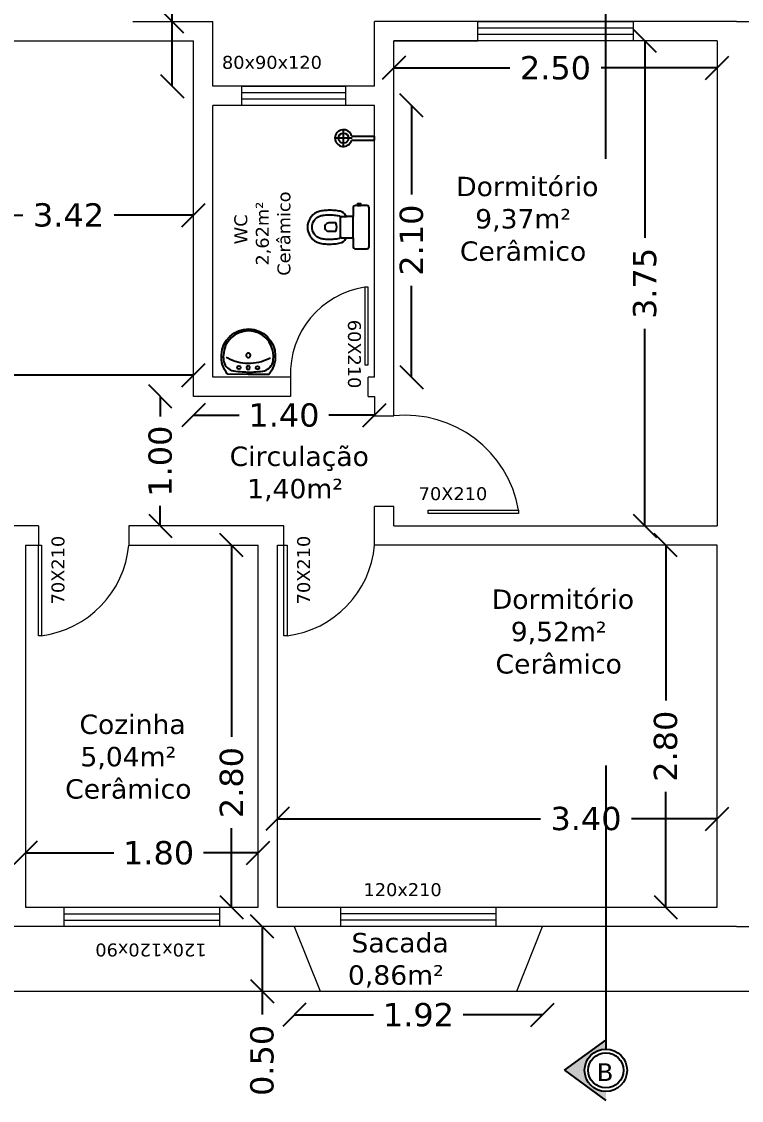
# Model space of a CAD drawing. Header units: millimetres. Extents: x 634 to 830, y -342 to -254.
# Drawn here: x 646.14 to 651.71, y -308.72 to -300.37 of the extents above; entities that cross this region are included whole.
import ezdxf
from ezdxf.enums import TextEntityAlignment as Align

# ---------------------------------------------------------------- set-up
doc = ezdxf.new("R2010")
doc.units = ezdxf.units.MM
doc.linetypes.add('HENRIQUE TRAÇO', pattern=[19.05, 12.7, -6.35])
for name, color, linetype in [('.PENA 03', 2, 'Continuous'), ('Camada1', 6, 'Continuous'), ('Camada2', 1, 'Continuous'), ('Camada3', 2, 'Continuous'), ('Camada4', 2, 'Continuous'), ('EQUIP', 7, 'Continuous'), ('EQUIP_I', 13, 'Continuous'), ('ESQUADRIA', 2, 'Continuous'), ('PAREDE', 6, 'Continuous'), ('SIMBOLOS', 2, 'Continuous')]:
    doc.layers.add(name, color=color, linetype=linetype)
doc.styles.add('HEN 70', font='verdana.ttf', dxfattribs={"height": 0.126})
doc.styles.add('REGUA60', font='romansx2.shx', dxfattribs={"width": 1.4})
doc.styles.get("Standard").update_dxf_attribs({"font": 'verdana.ttf'})
doc.dimstyles.get("Standard").update_dxf_attribs({"dimtxt": 0.18, "dimasz": 0.18, "dimexe": 0.18, "dimexo": 0.0625, "dimgap": 0.09, "dimtad": 0, "dimzin": 0, "dimdsep": 46, "dimtxsty": 'Standard', "dimblk": 'OBLIQUE', "dimcen": 0.09, "dimse1": 1, "dimse2": 1, "dimadec": 0, "dimazin": 0, "dimtfac": 1, "dimtofl": 0, "dimtmove": 0, "dimatfit": 3, "dimldrblk": 'OBLIQUE', "dimfxl": 0, "dimtolj": 1, "dimtzin": 0, "dimarcsym": 0})

# ---------------------------------------------------------------- blocks, each defined once
blk = doc.blocks.new('_Oblique')
at = {"color": 0, "linetype": 'ByBlock', "lineweight": -2}
blk.add_line((-0.5, -0.5), (0.5, 0.5), dxfattribs=at)
blk = doc.blocks.new('*D336')
at = {"layer": 'Camada3', "color": 0, "lineweight": -2, "transparency": 16777216}
for p, q in [((649.0211, -300.7317), (649.9179, -300.7317)), ((651.5211, -300.7317), (650.6243, -300.7317))]:
    blk.add_line(p, q, dxfattribs=at)
at = {"layer": 'Defpoints', "color": 0, "lineweight": 0, "transparency": 16777216}
for p in [(649.0211, -300.5231), (651.5211, -300.5231), (649.0211, -300.7317)]:
    blk.add_point(p, dxfattribs=at)
at = {"layer": 'Camada3', "color": 0, "lineweight": -2, "transparency": 16777216, "xscale": 0.18, "yscale": 0.18, "zscale": 0.18, "rotation": 180}
blk.add_blockref('_Oblique', (649.0211, -300.7317), dxfattribs=at)
at = {"layer": 'Camada3', "color": 0, "lineweight": -2, "transparency": 16777216, "xscale": 0.18, "yscale": 0.18, "zscale": 0.18}
blk.add_blockref('_Oblique', (651.5211, -300.7317), dxfattribs=at)
at = {"layer": 'Camada3', "color": 0, "lineweight": 0, "transparency": 16777216, "insert": (650.2711, -300.7317), "char_height": 0.18, "attachment_point": 5}
blk.add_mtext('\\A1;2.50', dxfattribs=at)
blk = doc.blocks.new('*D337')
at = {"layer": 'Camada3', "color": 0, "lineweight": -2, "transparency": 16777216}
for p, q in [((650.9623, -300.5231), (650.9623, -302.0459)), ((650.9623, -304.2731), (650.9623, -302.7504))]:
    blk.add_line(p, q, dxfattribs=at)
at = {"layer": 'Defpoints', "color": 0, "lineweight": 0, "transparency": 16777216}
for p in [(650.9623, -300.5231), (651.5211, -300.5231), (651.5211, -304.2731)]:
    blk.add_point(p, dxfattribs=at)
at = {"layer": 'Camada3', "color": 0, "lineweight": -2, "transparency": 16777216, "xscale": 0.18, "yscale": 0.18, "zscale": 0.18}
for p, rotation in [((650.9623, -300.5231), 90), ((650.9623, -304.2731), 270)]:
    blk.add_blockref('_Oblique', p, dxfattribs=dict(at, rotation=rotation))
at = {"layer": 'Camada3', "color": 0, "lineweight": 0, "transparency": 16777216, "insert": (650.9623, -302.3981), "char_height": 0.18, "attachment_point": 5, "rotation": 90}
blk.add_mtext('\\A1;3.75', dxfattribs=at)
blk = doc.blocks.new('*D338')
at = {"layer": 'Camada3', "color": 0, "lineweight": -2, "transparency": 16777216}
for p, q in [((651.1237, -304.4231), (651.1237, -305.6246)), ((651.1237, -307.2231), (651.1237, -306.331))]:
    blk.add_line(p, q, dxfattribs=at)
at = {"layer": 'Defpoints', "color": 0, "lineweight": 0, "transparency": 16777216}
for p in [(651.5211, -304.4231), (651.1237, -307.2231), (651.5211, -307.2231)]:
    blk.add_point(p, dxfattribs=at)
at = {"layer": 'Camada3', "color": 0, "lineweight": -2, "transparency": 16777216, "xscale": 0.18, "yscale": 0.18, "zscale": 0.18}
for p, rotation in [((651.1237, -304.4231), 90), ((651.1237, -307.2231), 270)]:
    blk.add_blockref('_Oblique', p, dxfattribs=dict(at, rotation=rotation))
at = {"layer": 'Camada3', "color": 0, "lineweight": 0, "transparency": 16777216, "insert": (651.1237, -305.9778), "char_height": 0.18, "attachment_point": 5, "rotation": 90}
blk.add_mtext('\\A1;2.80', dxfattribs=at)
blk = doc.blocks.new('*D278')
at = {"layer": 'Camada3', "color": 0, "lineweight": -2, "transparency": 16777216}
for p, q in [((648.1211, -306.5385), (650.1547, -306.5385)), ((651.5211, -306.5385), (650.8604, -306.5385))]:
    blk.add_line(p, q, dxfattribs=at)
at = {"layer": 'Defpoints', "color": 0, "lineweight": 0, "transparency": 16777216}
for p in [(651.5211, -306.5385), (648.1211, -307.2231), (651.5211, -307.2231)]:
    blk.add_point(p, dxfattribs=at)
at = {"layer": 'Camada3', "color": 0, "lineweight": -2, "transparency": 16777216, "xscale": 0.18, "yscale": 0.18, "zscale": 0.18, "rotation": 180}
blk.add_blockref('_Oblique', (648.1211, -306.5385), dxfattribs=at)
at = {"layer": 'Camada3', "color": 0, "lineweight": -2, "transparency": 16777216, "xscale": 0.18, "yscale": 0.18, "zscale": 0.18}
blk.add_blockref('_Oblique', (651.5211, -306.5385), dxfattribs=at)
at = {"layer": 'Camada3', "color": 0, "lineweight": 0, "transparency": 16777216, "insert": (650.5075, -306.5385), "char_height": 0.18, "attachment_point": 5}
blk.add_mtext('\\A1;3.40', dxfattribs=at)
blk = doc.blocks.new('*D339')
at = {"layer": 'Camada3', "color": 0, "lineweight": -2, "transparency": 16777216}
for p, q in [((647.307, -300.3731), (647.307, -300.1931)), ((647.307, -300.8731), (647.307, -300.3731))]:
    blk.add_line(p, q, dxfattribs=at)
at = {"layer": 'Defpoints', "color": 0, "lineweight": 0, "transparency": 16777216}
for p in [(647.307, -300.3731), (647.6211, -300.3731), (647.6211, -300.8731)]:
    blk.add_point(p, dxfattribs=at)
at = {"layer": 'Camada3', "color": 0, "lineweight": -2, "transparency": 16777216, "xscale": 0.18, "yscale": 0.18, "zscale": 0.18}
for p, rotation in [((647.307, -300.3731), 90), ((647.307, -300.8731), 270)]:
    blk.add_blockref('_Oblique', p, dxfattribs=dict(at, rotation=rotation))
at = {"layer": 'Camada3', "color": 0, "lineweight": 0, "transparency": 16777216, "insert": (647.307, -299.8384), "char_height": 0.18, "attachment_point": 5, "rotation": 90}
blk.add_mtext('\\A1;0.50', dxfattribs=at)
blk = doc.blocks.new('*D340')
at = {"layer": 'Camada3', "color": 0, "lineweight": -2, "transparency": 16777216}
for p, q in [((647.6211, -299.8212), (647.7652, -299.8212)), ((648.8711, -299.8212), (648.4563, -299.8212))]:
    blk.add_line(p, q, dxfattribs=at)
at = {"layer": 'Defpoints', "color": 0, "lineweight": 0, "transparency": 16777216}
for p in [(647.6211, -299.8212), (647.6211, -301.0231), (648.8711, -301.0231)]:
    blk.add_point(p, dxfattribs=at)
at = {"layer": 'Camada3', "color": 0, "lineweight": -2, "transparency": 16777216, "xscale": 0.18, "yscale": 0.18, "zscale": 0.18, "rotation": 180}
blk.add_blockref('_Oblique', (647.6211, -299.8212), dxfattribs=at)
at = {"layer": 'Camada3', "color": 0, "lineweight": -2, "transparency": 16777216, "xscale": 0.18, "yscale": 0.18, "zscale": 0.18}
blk.add_blockref('_Oblique', (648.8711, -299.8212), dxfattribs=at)
at = {"layer": 'Camada3', "color": 0, "lineweight": 0, "transparency": 16777216, "insert": (648.1108, -299.8212), "char_height": 0.18, "attachment_point": 5}
blk.add_mtext('\\A1;1.25', dxfattribs=at)
blk = doc.blocks.new('*D341')
at = {"layer": 'Camada3', "color": 0, "lineweight": -2, "transparency": 16777216}
for p, q in [((649.1576, -301.0231), (649.1576, -301.7102)), ((649.1576, -303.1231), (649.1576, -302.4167))]:
    blk.add_line(p, q, dxfattribs=at)
at = {"layer": 'Defpoints', "color": 0, "lineweight": 0, "transparency": 16777216}
for p in [(647.6211, -301.0231), (647.6211, -303.1231), (649.1576, -303.1231)]:
    blk.add_point(p, dxfattribs=at)
at = {"layer": 'Camada3', "color": 0, "lineweight": -2, "transparency": 16777216, "xscale": 0.18, "yscale": 0.18, "zscale": 0.18}
for p, rotation in [((649.1576, -301.0231), 90), ((649.1576, -303.1231), 270)]:
    blk.add_blockref('_Oblique', p, dxfattribs=dict(at, rotation=rotation))
at = {"layer": 'Camada3', "color": 0, "lineweight": 0, "transparency": 16777216, "insert": (649.1576, -302.0634), "char_height": 0.18, "attachment_point": 5, "rotation": 90}
blk.add_mtext('\\A1;2.10', dxfattribs=at)
blk = doc.blocks.new('*D342')
at = {"layer": 'Camada3', "color": 0, "lineweight": -2, "transparency": 16777216}
for p, q in [((644.0511, -301.8699), (646.1515, -301.8699)), ((647.4711, -301.8699), (646.8575, -301.8699))]:
    blk.add_line(p, q, dxfattribs=at)
at = {"layer": 'Defpoints', "color": 0, "lineweight": 0, "transparency": 16777216}
for p in [(644.0511, -300.5231), (647.4711, -300.5231), (644.0511, -301.8699)]:
    blk.add_point(p, dxfattribs=at)
at = {"layer": 'Camada3', "color": 0, "lineweight": -2, "transparency": 16777216, "xscale": 0.18, "yscale": 0.18, "zscale": 0.18, "rotation": 180}
blk.add_blockref('_Oblique', (644.0511, -301.8699), dxfattribs=at)
at = {"layer": 'Camada3', "color": 0, "lineweight": -2, "transparency": 16777216, "xscale": 0.18, "yscale": 0.18, "zscale": 0.18}
blk.add_blockref('_Oblique', (647.4711, -301.8699), dxfattribs=at)
at = {"layer": 'Camada3', "color": 0, "lineweight": 0, "transparency": 16777216, "insert": (646.5045, -301.8699), "char_height": 0.18, "attachment_point": 5}
blk.add_mtext('\\A1;3.42', dxfattribs=at)
blk = doc.blocks.new('*D280')
at = {"layer": 'Camada3', "color": 0, "lineweight": -2, "transparency": 16777216}
for p, q in [((647.7655, -304.4231), (647.7655, -305.9058)), ((647.7655, -307.2231), (647.7655, -306.6122))]:
    blk.add_line(p, q, dxfattribs=at)
at = {"layer": 'Defpoints', "color": 0, "lineweight": 0, "transparency": 16777216}
for p in [(646.1711, -304.4231), (646.1711, -307.2231), (647.7655, -307.2231)]:
    blk.add_point(p, dxfattribs=at)
at = {"layer": 'Camada3', "color": 0, "lineweight": -2, "transparency": 16777216, "xscale": 0.18, "yscale": 0.18, "zscale": 0.18}
for p, rotation in [((647.7655, -304.4231), 90), ((647.7655, -307.2231), 270)]:
    blk.add_blockref('_Oblique', p, dxfattribs=dict(at, rotation=rotation))
at = {"layer": 'Camada3', "color": 0, "lineweight": 0, "transparency": 16777216, "insert": (647.7655, -306.259), "char_height": 0.18, "attachment_point": 5, "rotation": 90}
blk.add_mtext('\\A1;2.80', dxfattribs=at)
blk = doc.blocks.new('*D281')
at = {"layer": 'Camada3', "color": 0, "lineweight": -2, "transparency": 16777216}
for p, q in [((646.1711, -306.8034), (646.8549, -306.8034)), ((647.9711, -306.8034), (647.5473, -306.8034))]:
    blk.add_line(p, q, dxfattribs=at)
at = {"layer": 'Defpoints', "color": 0, "lineweight": 0, "transparency": 16777216}
for p in [(646.1711, -306.8034), (646.1711, -307.2231), (647.9711, -307.2231)]:
    blk.add_point(p, dxfattribs=at)
at = {"layer": 'Camada3', "color": 0, "lineweight": -2, "transparency": 16777216, "xscale": 0.18, "yscale": 0.18, "zscale": 0.18, "rotation": 180}
blk.add_blockref('_Oblique', (646.1711, -306.8034), dxfattribs=at)
at = {"layer": 'Camada3', "color": 0, "lineweight": -2, "transparency": 16777216, "xscale": 0.18, "yscale": 0.18, "zscale": 0.18}
blk.add_blockref('_Oblique', (647.9711, -306.8034), dxfattribs=at)
at = {"layer": 'Camada3', "color": 0, "lineweight": 0, "transparency": 16777216, "insert": (647.2011, -306.8034), "char_height": 0.18, "attachment_point": 5}
blk.add_mtext('\\A1;1.80', dxfattribs=at)
blk = doc.blocks.new('SAL91CS2')
at = {"layer": 'EQUIP', "color": 0, "linetype": 'ByBlock'}
blk.add_lwpolyline([(0, -46.5, -0.404815), (-27.6, -19.6, -0.176085), (-21.5, -0.4, -0.232056), (-20.7, 0), (0, 0), (20.7, 0, -0.232056), (21.5, -0.4, -0.176085), (27.6, -19.6, -0.404715), (0, -46.5)], format="xyb", dxfattribs=at)
at = {"layer": 'EQUIP_I'}
for points in [[(0, -44.4, 0.404815), (25.6, -19.5, 0.074583), (25, -12.5, 0.158422), (21.3, -6.5, 0.150216), (15, -3.5, 0.021002), (6, -2.5, 0.008328), (0, -2.3, 0.008328), (-6, -2.5, 0.021002), (-15, -3.5, 0.150216), (-21.3, -6.5, 0.158422), (-25, -12.5, 0.074583), (-25.6, -19.5, 0.404815)], [(0, -8.7, 1), (0, -5.1, 1)], [(0, -21.8, 1), (0, -17.2, 1)]]:
    blk.add_lwpolyline(points, format="xyb", close=True, dxfattribs=at)
blk.add_lwpolyline([(22.8, -17.5, 0.040596), (21, -16.5, 0.125199), (0, -11.5, 0.125199), (-21, -16.5, 0.040596), (-22.8, -17.5)], format="xyb", dxfattribs=at)
for centre in [(-9.5, -6.9), (9.5, -6.9)]:
    blk.add_circle(centre, 1.75, dxfattribs=at)
blk = doc.blocks.new('SAC313S2')
at = {"layer": 'EQUIP', "color": 0, "linetype": 'ByBlock'}
blk.add_lwpolyline([(-23.6, -13.7), (-23.6, -16, 0.415363), (-20.8, -19), (-11.5, -19), (-11.5, -25.6, -0.230445), (-12.4, -27, 0.23338), (-17.3, -33, 0.01224), (-17.8, -36, 0.012146), (-18.2, -39, 0.027041), (-18.4, -46, 0.02486), (-18, -52, 0.024258), (-17.5, -55, 0.054364), (-15.9, -59, 0.124881), (-10, -65.6, 0.148509), (0, -68.7, 0.148509), (10, -65.6, 0.124881), (15.9, -59, 0.054364), (17.4, -55, 0.024258), (18, -52, 0.02486), (18.4, -46, 0.027041), (18.2, -39, 0.012146), (17.8, -36, 0.01224), (17.2, -33, 0.23338), (12.4, -27, -0.230445), (11.5, -25.6), (11.5, -19), (20.8, -19, 0.415363), (23.6, -16), (23.6, -3.8, 0.416486), (21.2, -1.5), (0, -1.5), (-21.2, -1.5, 0.416486), (-23.6, -3.8), (-23.6, -10.7), (-23.7, -10.7), (-23.7, -10.5), (-25.3, -10.5), (-25.3, -14), (-23.7, -14), (-23.7, -13.7)], format="xyb", close=True, dxfattribs=at)
at = {"layer": 'EQUIP_I'}
for p, q in [((0, -19), (-11.5, -19)), ((11.5, -19), (0, -19))]:
    blk.add_line(p, q, dxfattribs=at)
for points in [[(-23.7, -13.7), (-23.7, -10.7)], [(-11.5, -31.8), (-11.5, -25.6)], [(10.5, -32.5), (10.4, -32.6), (0, -32.6), (-10.4, -32.6), (-10.5, -32.5)], [(11.5, -31.8), (11.5, -25.6)]]:
    blk.add_lwpolyline(points, dxfattribs=at)
for points in [[(-23.6, -10.7), (-23.6, -13.7, 0.415363)], [(10.3, -32.6, -0.294455), (12.3, -34, -0.039934), (12.9, -36.8, -0.011944), (13.2, -39.5, -0.026776), (13.5, -45.9, -0.024689), (13, -51.4, -0.023307), (12.6, -53.8, -0.058725), (11.3, -57, -0.118027), (7.2, -61.5, -0.148338), (0, -63.6, -0.148338), (-7.2, -61.5, -0.118027), (-11.3, -57, -0.058725), (-12.6, -53.8, -0.023307), (-13, -51.4, -0.024689), (-13.5, -45.9, -0.026776), (-13.2, -39.5, -0.011944), (-12.9, -36.8, -0.039934), (-12.3, -34, -0.294455), (-10.3, -32.6)]]:
    blk.add_lwpolyline(points, format="xyb", dxfattribs=at)
blk.add_lwpolyline([(2.6, -49, 0.226513), (4.5, -45.5), (4.5, -37.6, 0.186813), (-4.6, -37.6), (-4.6, -45.5, 0.226513), (-2.6, -49, 0.326923)], format="xyb", close=True, dxfattribs=at)
for centre, start, end in [((-10.7, -31.7), 186.191, 278.2537), ((10.7, -31.7), 261.7463, 353.809)]:
    blk.add_arc(centre, 0.842, start, end, dxfattribs=at)
blk = doc.blocks.new('SACHS__2')
at = {"layer": 'EQUIP', "color": 0, "linetype": 'ByBlock'}
for p, q in [((27.3, 2.4), (0, 2.4)), ((0, 2.4), (0, -2.4)), ((27.3, -2.4), (0, -2.4))]:
    blk.add_line(p, q, dxfattribs=at)
blk.add_arc((37, 0), 10, 193.8865, 166.1135, dxfattribs=at)
at = {"layer": 'EQUIP_I'}
for p, q in [((26.6, 0), (48.2, 0)), ((37, 11.2), (37, -11.2))]:
    blk.add_line(p, q, dxfattribs=at)
blk.add_circle((37, 0), 6, dxfattribs=at)
blk = doc.blocks.new('*D344')
at = {"layer": 'Camada3', "color": 0, "lineweight": -2, "transparency": 16777216}
for p, q in [((647.4711, -303.4175), (647.8249, -303.4175)), ((648.8711, -303.4175), (648.5173, -303.4175))]:
    blk.add_line(p, q, dxfattribs=at)
at = {"layer": 'Defpoints', "color": 0, "lineweight": 0, "transparency": 16777216}
for p in [(647.4711, -303.2731), (648.8711, -303.2731), (647.4711, -303.4175)]:
    blk.add_point(p, dxfattribs=at)
at = {"layer": 'Camada3', "color": 0, "lineweight": -2, "transparency": 16777216, "xscale": 0.18, "yscale": 0.18, "zscale": 0.18, "rotation": 180}
blk.add_blockref('_Oblique', (647.4711, -303.4175), dxfattribs=at)
at = {"layer": 'Camada3', "color": 0, "lineweight": -2, "transparency": 16777216, "xscale": 0.18, "yscale": 0.18, "zscale": 0.18}
blk.add_blockref('_Oblique', (648.8711, -303.4175), dxfattribs=at)
at = {"layer": 'Camada3', "color": 0, "lineweight": 0, "transparency": 16777216, "insert": (648.1711, -303.4175), "char_height": 0.18, "attachment_point": 5}
blk.add_mtext('\\A1;1.40', dxfattribs=at)
blk = doc.blocks.new('*D345')
at = {"layer": 'Camada3', "color": 0, "lineweight": -2, "transparency": 16777216}
for p, q in [((647.2143, -303.2731), (647.2143, -303.427)), ((647.2143, -304.2731), (647.2143, -304.1193))]:
    blk.add_line(p, q, dxfattribs=at)
at = {"layer": 'Defpoints', "color": 0, "lineweight": 0, "transparency": 16777216}
for p in [(647.4711, -303.2731), (647.2143, -304.2731), (647.4711, -304.2731)]:
    blk.add_point(p, dxfattribs=at)
at = {"layer": 'Camada3', "color": 0, "lineweight": -2, "transparency": 16777216, "xscale": 0.18, "yscale": 0.18, "zscale": 0.18}
for p, rotation in [((647.2143, -303.2731), 90), ((647.2143, -304.2731), 270)]:
    blk.add_blockref('_Oblique', p, dxfattribs=dict(at, rotation=rotation))
at = {"layer": 'Camada3', "color": 0, "lineweight": 0, "transparency": 16777216, "insert": (647.2143, -303.7731), "char_height": 0.18, "attachment_point": 5, "rotation": 90}
blk.add_mtext('\\A1;1.00', dxfattribs=at)
blk = doc.blocks.new('*D348')
at = {"layer": 'Camada3', "color": 0, "lineweight": -2, "transparency": 16777216}
for p, q in [((643.3211, -303.1086), (645.0384, -303.1086)), ((647.4711, -303.1086), (645.7538, -303.1086))]:
    blk.add_line(p, q, dxfattribs=at)
at = {"layer": 'Defpoints', "color": 0, "lineweight": 0, "transparency": 16777216}
for p in [(643.3211, -303.1086), (647.4711, -303.2731), (643.3211, -303.3731)]:
    blk.add_point(p, dxfattribs=at)
at = {"layer": 'Camada3', "color": 0, "lineweight": -2, "transparency": 16777216, "xscale": 0.18, "yscale": 0.18, "zscale": 0.18, "rotation": 180}
blk.add_blockref('_Oblique', (643.3211, -303.1086), dxfattribs=at)
at = {"layer": 'Camada3', "color": 0, "lineweight": -2, "transparency": 16777216, "xscale": 0.18, "yscale": 0.18, "zscale": 0.18}
blk.add_blockref('_Oblique', (647.4711, -303.1086), dxfattribs=at)
at = {"layer": 'Camada3', "color": 0, "lineweight": 0, "transparency": 16777216, "insert": (645.3961, -303.1086), "char_height": 0.18, "attachment_point": 5}
blk.add_mtext('\\A1;4.15', dxfattribs=at)
blk = doc.blocks.new('*D351')
at = {"layer": 'Camada3', "color": 0, "lineweight": -2, "transparency": 16777216}
for p, q in [((648.2511, -308.0557), (648.8648, -308.0557)), ((650.1711, -308.0557), (649.5574, -308.0557))]:
    blk.add_line(p, q, dxfattribs=at)
at = {"layer": 'Defpoints', "color": 0, "lineweight": 0, "transparency": 16777216}
for p in [(648.2511, -307.3731), (650.1711, -307.3731), (648.2511, -308.0557)]:
    blk.add_point(p, dxfattribs=at)
at = {"layer": 'Camada3', "color": 0, "lineweight": -2, "transparency": 16777216, "xscale": 0.18, "yscale": 0.18, "zscale": 0.18, "rotation": 180}
blk.add_blockref('_Oblique', (648.2511, -308.0557), dxfattribs=at)
at = {"layer": 'Camada3', "color": 0, "lineweight": -2, "transparency": 16777216, "xscale": 0.18, "yscale": 0.18, "zscale": 0.18}
blk.add_blockref('_Oblique', (650.1711, -308.0557), dxfattribs=at)
at = {"layer": 'Camada3', "color": 0, "lineweight": 0, "transparency": 16777216, "insert": (649.2111, -308.0557), "char_height": 0.18, "attachment_point": 5}
blk.add_mtext('\\A1;1.92', dxfattribs=at)
blk = doc.blocks.new('*D282')
at = {"layer": 'Camada3', "color": 0, "lineweight": -2, "transparency": 16777216}
for p, q in [((648.0015, -307.3731), (648.0015, -307.8731)), ((648.0015, -307.8731), (648.0015, -308.0531))]:
    blk.add_line(p, q, dxfattribs=at)
at = {"layer": 'Defpoints', "color": 0, "lineweight": 0, "transparency": 16777216}
for p in [(645.7755, -307.3731), (645.7755, -307.8731), (648.0015, -307.8731)]:
    blk.add_point(p, dxfattribs=at)
at = {"layer": 'Camada3', "color": 0, "lineweight": -2, "transparency": 16777216, "xscale": 0.18, "yscale": 0.18, "zscale": 0.18}
for p, rotation in [((648.0015, -307.3731), 90), ((648.0015, -307.8731), 270)]:
    blk.add_blockref('_Oblique', p, dxfattribs=dict(at, rotation=rotation))
at = {"layer": 'Camada3', "color": 0, "lineweight": 0, "transparency": 16777216, "insert": (648.0015, -308.4078), "char_height": 0.18, "attachment_point": 5, "rotation": 90}
blk.add_mtext('\\A1;0.50', dxfattribs=at)

msp = doc.modelspace()

# ---------------------------------------------------------------- hatches: boundary and pattern name
at = {"layer": '.PENA 03'}
msp.add_hatch(color=254, dxfattribs=at).paths.add_polyline_path([(650.3412, -308.4838), (650.6609, -308.2502), (650.6609, -308.3204, 0.414214), (650.4968, -308.4845, 0.414214), (650.6609, -308.6485), (650.6609, -308.7175)])

# ---------------------------------------------------------------- linework, layer by layer
at = {"layer": 'Camada1', "lineweight": 0}
for p, q in [((651.5211, -300.5231), (651.5211, -301.7981)), ((646.2711, -304.2731), (646.2711, -304.4231)), ((646.9711, -304.2731), (646.9711, -304.4167)), ((646.1711, -304.4231), (646.2711, -304.4231)), ((646.1711, -307.2231), (647.9711, -307.2231))]:
    msp.add_line(p, q, dxfattribs=at)
at = {"layer": 'Camada2', "lineweight": 0}
for p, q in [((649.6711, -300.5231), (649.6711, -300.3731)), ((649.6711, -300.3731), (650.8711, -300.3731)), ((650.8711, -300.3731), (650.8711, -300.5231)), ((650.8711, -300.4231), (649.6711, -300.4231)), ((650.8711, -300.4731), (649.6711, -300.4731)), ((650.8711, -300.5231), (649.6711, -300.5231)), ((647.8461, -301.0231), (647.8461, -300.8731)), ((647.8461, -300.8731), (648.6461, -300.8731)), ((648.6461, -300.8731), (648.6461, -301.0231)), ((648.6461, -300.9231), (647.8461, -300.9231)), ((648.6461, -300.9731), (647.8461, -300.9731)), ((648.6461, -301.0231), (647.8461, -301.0231)), ((646.4711, -307.3731), (646.4711, -307.2231)), ((646.4711, -307.2231), (647.6711, -307.2231)), ((647.6711, -307.2231), (647.6711, -307.3731)), ((648.6111, -307.3731), (648.6111, -307.2231)), ((648.6111, -307.2231), (649.8111, -307.2231)), ((649.8111, -307.2231), (649.8111, -307.3731)), ((646.4711, -307.2731), (647.6711, -307.2731)), ((646.4711, -307.3231), (647.6711, -307.3231)), ((649.8111, -307.2731), (648.6111, -307.2731)), ((649.8111, -307.3231), (648.6111, -307.3231)), ((647.6711, -307.3731), (646.4711, -307.3731)), ((649.8111, -307.3731), (648.6111, -307.3731)), ((634.6711, -307.8731), (668.6711, -307.8731))]:
    msp.add_line(p, q, dxfattribs=at)
at = {"layer": 'Camada4', "lineweight": 0}
for p, q in [((648.8211, -302.4282), (648.7961, -302.4282)), ((648.7961, -302.4282), (648.7961, -303.0282)), ((648.8211, -303.0282), (648.8211, -302.4282)), ((648.7961, -303.0282), (648.8211, -303.0282)), ((649.286, -304.178), (649.286, -304.153)), ((649.286, -304.153), (649.986, -304.153)), ((649.986, -304.153), (649.986, -304.178)), ((649.986, -304.178), (649.286, -304.178)), ((646.2711, -305.1231), (646.2711, -304.4231)), ((646.2711, -304.4231), (646.2961, -304.4231)), ((646.2961, -304.4231), (646.2961, -305.1231)), ((648.1711, -305.1231), (648.1711, -304.4231)), ((648.1711, -304.4231), (648.1961, -304.4231)), ((648.1961, -304.4231), (648.1961, -305.1231)), ((646.2961, -305.1231), (646.2711, -305.1231)), ((648.1961, -305.1231), (648.1711, -305.1231))]:
    msp.add_line(p, q, dxfattribs=at)
for centre, radius, start, end in [((648.8965, -303.0966), 0.6759, 98.53997, 182.24851), ((649.1113, -304.3066), 0.8881, 9.96247, 95.82823), ((646.1929, -304.3481), 0.7818, 277.58792, 354.49534), ((648.101, -304.3559), 0.7731, 277.07012, 355.01314)]:
    msp.add_arc(centre, radius, start, end, dxfattribs=at)
at = {"layer": 'PAREDE', "color": 6, "lineweight": 0}
msp.add_line((647.0011, -300.3731), (647.6211, -300.3731), dxfattribs=at)
at = {"layer": 'PAREDE', "lineweight": 0}
for p, q in [((647.6211, -300.8731), (647.6211, -300.3731)), ((651.6711, -300.3731), (648.8711, -300.3731)), ((648.8711, -300.8731), (648.8711, -300.3731)), ((651.6711, -300.3731), (654.4711, -300.3731)), ((644.0511, -300.5231), (647.4711, -300.5231)), ((647.4711, -303.2731), (647.4711, -300.5231)), ((649.0211, -303.4231), (649.0211, -300.5231)), ((651.5211, -300.5231), (649.0211, -300.5231)), ((649.0211, -300.5231), (649.6711, -300.5231)), ((651.5211, -300.5231), (651.5211, -304.2731)), ((648.8711, -300.8731), (647.6211, -300.8731)), ((647.6211, -303.1231), (647.6211, -301.0231)), ((648.8711, -301.0231), (647.6211, -301.0231)), ((648.8711, -303.1231), (648.8711, -301.0231)), ((648.2211, -303.1231), (647.6211, -303.1231)), ((648.2211, -303.1231), (648.2211, -303.2731)), ((648.8711, -303.1231), (648.8211, -303.1231)), ((648.8211, -303.2731), (648.8211, -303.1231)), ((648.2211, -303.2731), (647.4711, -303.2731)), ((648.8211, -303.2731), (648.8711, -303.2731)), ((648.8711, -303.2731), (648.8711, -303.4231)), ((648.8711, -303.4231), (649.0211, -303.4231)), ((648.8711, -304.4231), (648.8711, -304.1231)), ((649.0211, -304.1231), (648.8711, -304.1231)), ((649.0211, -304.2731), (649.0211, -304.1231)), ((646.2711, -304.2731), (646.0211, -304.2731)), ((648.1711, -304.2731), (646.9711, -304.2731)), ((648.1711, -304.4231), (648.1711, -304.2731)), ((649.0211, -304.2731), (651.5211, -304.2731)), ((646.1711, -304.4231), (646.1711, -307.2231)), ((646.9711, -304.4231), (647.9711, -304.4231)), ((647.9711, -307.2231), (647.9711, -304.4231)), ((648.1211, -307.2231), (648.1211, -304.4231)), ((648.1211, -304.4231), (648.1711, -304.4231)), ((651.5211, -304.4231), (648.8711, -304.4231)), ((651.5211, -307.2231), (651.5211, -304.4231)), ((648.1211, -307.2231), (648.6111, -307.2231)), ((648.2511, -307.2231), (651.5211, -307.2231)), ((651.6711, -307.3731), (646.0211, -307.3731)), ((648.2511, -307.3731), (648.4511, -307.8731)), ((649.9711, -307.8731), (650.1711, -307.3731)), ((651.6711, -307.3731), (657.3211, -307.3731)), ((648.4511, -307.8731), (649.9711, -307.8731))]:
    msp.add_line(p, q, dxfattribs=at)
at = {"layer": 'SIMBOLOS', "color": 210, "linetype": 'HENRIQUE TRAÇO'}
for p, q in [((650.6609, -301.4355), (650.6609, -299.3108)), ((650.6609, -306.1258), (650.6609, -308.3204))]:
    msp.add_line(p, q, dxfattribs=at)
at = {"layer": 'SIMBOLOS', "color": 3}
for q in [(650.6609, -308.2502), (650.6609, -308.7175)]:
    msp.add_line((650.3412, -308.4838), q, dxfattribs=at)
for radius in [0.164, 0.136]:
    msp.add_circle((650.6609, -308.4845), radius, dxfattribs=at)

# ---------------------------------------------------------------- block references
at = {"layer": 'EQUIP'}
for name, p, xscale, yscale, zscale, rotation in [('SACHS__2', (648.8711, -301.2742), 0.0064874067356868, 0.0064874067356868, 0.0064874067356868, 180), ('SAC313S2', (648.84, -301.9634), 0.0070955739020064, 0.0070955739020064, 0.0070955739020064, 269.9999999999999), ('SAL91CS2', (647.8937, -303.1016), 0.0075581623993019, 0.0075581623993019, 0.0075581623993019, 179.295090190306)]:
    msp.add_blockref(name, p, dxfattribs=dict(at, xscale=xscale, yscale=yscale, zscale=zscale, rotation=rotation))

# ---------------------------------------------------------------- texts
at = {"layer": 'ESQUADRIA', "lineweight": 0, "style": 'REGUA60'}
for s, insert, char_height, attachment_point in [('{\\fVerdana|b0|i0|c0|p34;\\C4;80x90x120}', (647.6912, -300.6385), 0.1, 1), ('{\\fVerdana|b0|i0|c0|p34;\\C4; Dormitório\\P\\C2;9,37m²\\PCerâmico}', (650.0207, -301.8999), 0.15, 5), ('{\\fVerdana|b0|i0|c0|p34;\\C4; Circulação\\P\\C2;1,40m²}', (648.2566, -303.8723), 0.15, 5), ('{\\fVerdana|b0|i0|c0|p34;\\C2;70X210}', (649.2131, -304.0765), 0.1, 7), ('{\\fVerdana|b0|i0|c0|p34;\\C4; Dormitório\\P\\C2;9,52m²\\PCerâmico}', (650.2961, -305.0921), 0.15, 5), ('{\\fVerdana|b0|i0|c0|p34;\\C4; Cozinha\\P\\C2;5,04m²\\PCerâmico}', (646.9669, -306.0596), 0.15, 5), ('{\\fVerdana|b0|i0|c0|p34;\\C4;120x210}', (648.7863, -307.0372), 0.1, 1), ('{\\fVerdana|b0|i0|c0|p34;\\C4; Sacada\\P\\C2;0,86m²}', (649.0365, -307.6343), 0.15, 5)]:
    msp.add_mtext(s, dxfattribs=dict(at, insert=insert, char_height=char_height, attachment_point=attachment_point))
for s, insert, char_height, attachment_point, rotation in [('{\\fVerdana|b0|i0|c0|p34;\\C4; \\H0.6667x;WC\\H1.5x;\\P\\H0.6667x;\\C2;2,62m²\\PCerâmico}', (648.0045, -302.0131), 0.15, 5, 90), ('{\\fVerdana|b0|i0|c0|p34;\\C2;60X210}', (648.7663, -303.2098), 0.1, 3, 270), ('{\\fVerdana|b0|i0|c0|p34;\\C2;70X210}', (646.3726, -304.3502), 0.1, 3, 90), ('{\\fVerdana|b0|i0|c0|p34;\\C2;70X210}', (648.2726, -304.3502), 0.1, 3, 90), ('{\\fVerdana|b0|i0|c0|p34;\\C4;120x120x90}', (647.5719, -307.6041), 0.1, 1, 180)]:
    msp.add_mtext(s, dxfattribs=dict(at, insert=insert, char_height=char_height, attachment_point=attachment_point, rotation=rotation))
at = {"layer": 'SIMBOLOS', "color": 3, "style": 'HEN 70'}
msp.add_attdef('B', text='B', height=0.136, dxfattribs=at).set_placement((650.6549, -308.5667), align=Align.CENTER)

# ---------------------------------------------------------------- dimensions: what is measured, and where the dimension line sits
at = {"layer": 'Camada3', "lineweight": 0}
for base, p1, p2, angle, picture, middle in [((647.307, -300.3731), (647.6211, -300.8731), (647.6211, -300.3731), 90, '*D339', (647.307, -299.8384)), ((647.6211, -299.8212), (648.8711, -301.0231), (647.6211, -301.0231), 180, '*D340', (648.1108, -299.8212)), ((644.0511, -301.8699), (647.4711, -300.5231), (644.0511, -300.5231), 180, '*D342', (646.5045, -301.8699)), ((649.0211, -300.7317), (651.5211, -300.5231), (649.0211, -300.5231), 180, '*D336', (650.2711, -300.7317)), ((649.1576, -303.1231), (647.6211, -301.0231), (647.6211, -303.1231), 90, '*D341', (649.1576, -302.0634)), ((647.7655, -307.2231), (646.1711, -304.4231), (646.1711, -307.2231), 90, '*D280', (647.7655, -306.259)), ((651.1237, -307.2231), (651.5211, -304.4231), (651.5211, -307.2231), 90, '*D338', (651.1237, -305.9778)), ((651.5211, -306.5385), (648.1211, -307.2231), (651.5211, -307.2231), 180, '*D278', (650.5075, -306.5385)), ((646.1711, -306.8034), (647.9711, -307.2231), (646.1711, -307.2231), 180, '*D281', (647.2011, -306.8034))]:
    dim = msp.add_linear_dim(base=base, p1=p1, p2=p2, angle=angle, dimstyle='Standard', dxfattribs=at)
    dim.commit()
    dim.dimension.update_dxf_attribs({"geometry": picture, "text_midpoint": middle, "dimtype": 160})
dim = msp.add_linear_dim(base=(650.9623, -300.5231), p1=(651.5211, -304.2731), p2=(651.5211, -300.5231), angle=90, dimstyle='Standard', dxfattribs=at)
dim.commit()
dim.dimension.update_dxf_attribs({"geometry": '*D337', "text_midpoint": (650.9623, -302.3981)})
dim = msp.add_linear_dim(base=(643.3211, -303.1086), p1=(647.4711, -303.2731), p2=(643.3211, -303.3731), angle=180, dimstyle='Standard', override={"dimfxl": 10, "dimfxlon": 1, "dimarcsym": 1}, dxfattribs=at)
dim.commit()
dim.dimension.update_dxf_attribs({"geometry": '*D348', "text_midpoint": (645.3961, -303.1086), "dimtype": 160})
for base, p1, p2, angle, picture, middle in [((647.2143, -304.2731), (647.4711, -303.2731), (647.4711, -304.2731), 90, '*D345', (647.2143, -303.7731)), ((647.4711, -303.4175), (648.8711, -303.2731), (647.4711, -303.2731), 180, '*D344', (648.1711, -303.4175)), ((648.0015, -307.8731), (645.7755, -307.3731), (645.7755, -307.8731), 90, '*D282', (648.0015, -308.4078)), ((648.2511, -308.0557), (650.1711, -307.3731), (648.2511, -307.3731), 180, '*D351', (649.2111, -308.0557))]:
    dim = msp.add_linear_dim(base=base, p1=p1, p2=p2, angle=angle, dimstyle='Standard', override={"dimfxl": 10, "dimfxlon": 1, "dimarcsym": 1}, dxfattribs=at)
    dim.commit()
    dim.dimension.update_dxf_attribs({"geometry": picture, "text_midpoint": middle})

doc.saveas('drawing.dxf')
